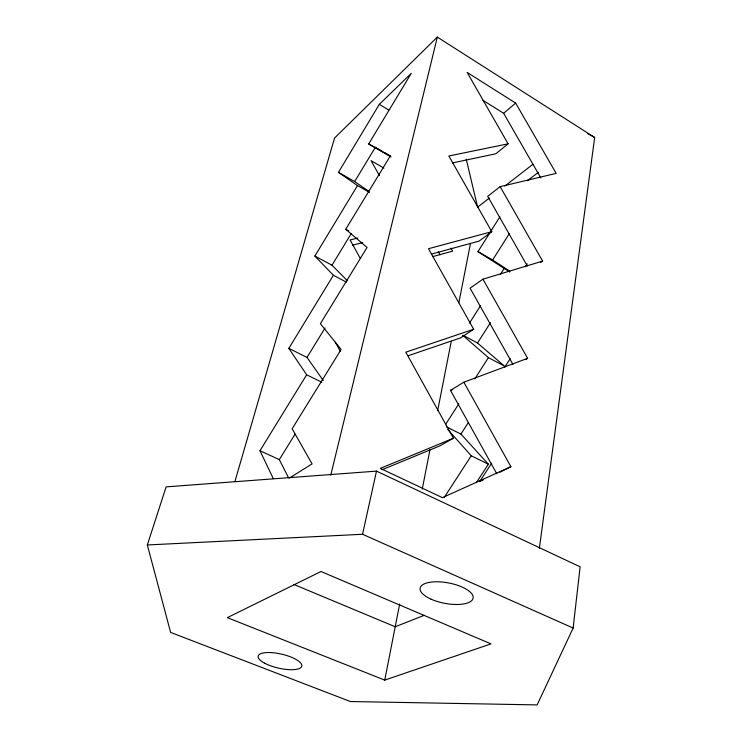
<?xml version="1.0" encoding="UTF-8"?>
<svg xmlns="http://www.w3.org/2000/svg" width="742" height="742" viewBox="0 0 742 742"><rect width="100%" height="100%" fill="white"/><g stroke="black" fill="none" stroke-linecap="round" stroke-linejoin="round"><path stroke-width="1.11" d="M573.139 628.047L580.123 566.814L376.5 471.124L166.115 486.873L147.324 544.971L170.632 632.416L350.409 701.533L537.143 704.9L573.139 628.047L362.55 534.277L147.324 544.971M539.36 548.347L594.676 137.474L437.326 37.1L334.531 138.077L234.945 481.428M384.736 680.108L490.991 643.88L320.998 571.498L227.34 617.65L384.736 680.108L399.678 604.016M422.235 489.173L430.045 449.374M437.641 410.716L451.266 341.357M458.862 302.69L470.474 243.562M362.55 534.277L376.5 471.124M330.774 475.103L437.326 37.1M369.544 192.401L357.496 185.565L338.454 172.348L379.32 104.353L411.281 73.319L368.672 143.976L391.136 156.924M368.876 191.343L354.657 181.558L375.35 147.315M346.468 282.201L333.399 275.254L314.858 256.046L357.496 185.565M289.538 477.978L312.076 463.898L292.144 428.793L341.135 349.482L320.386 323.697L367.049 247.466L345.753 229.269L390.301 155.922L368.672 143.976M347.432 280.773L331.999 265.209L351.179 233.674M321.861 382.278L306.65 374.803L288.833 348.369L333.399 275.254M323.308 380.572L307.012 357.431L325.042 328.01M273.334 478.683L259.969 450.737L306.65 374.803M288.61 477.894L279.326 459.604L295.056 434.172M509.754 271.98L477.978 251.649L499.904 216.803M477.978 251.649L492.642 259.988L509.309 233.628M469.482 323.095L480.575 305.621M500.293 274.54L503.994 268.715M525.345 266.712L527.191 263.809M462.934 335.495L488.431 357.625L504.625 366.233L477.514 343.008L490.434 322.751M445.868 424.034L458.816 403.824M474.861 378.8L488.431 357.625M476.475 482.476L488.384 464.195L460.912 434.07L468.406 422.448M504.514 367.494L510.153 358.738M444.235 497.446L471.244 455.764L447.676 429.368M479.666 481.604L491.677 463.184M483.005 100.365L503.632 113.266L515.653 103.092L556.166 173.387L500.145 186.641L487.707 196.324L527.321 265.988M515.653 103.092L467.163 72.447L508.094 143.827L495.869 153.77L452.397 162.943M477.616 207.176L489.405 198.031M504.829 186.075L532.942 164.27M527.358 180.751L538.386 172.32M508.094 143.827L448.836 155.996L491.779 231.69L479.119 241.076L431.547 254.079M500.145 186.641L542.625 261.119L482.959 279.168L470.085 288.193L512.954 364.424M540.76 262.38L542.625 261.119M491.779 231.69L428.496 248.709L473.665 329.262L460.55 337.888L408.23 355.715M496.815 473.786L450.487 390.366L463.833 382.204L527.618 358.34L482.959 279.168M525.688 359.499L527.618 358.34M473.665 329.262L405.8 352.172L453.427 438.244L439.839 445.868L382.047 469.769M499.839 472.264L510.895 466.699L463.833 382.204M510.895 466.699L442.399 497.65L380.312 468.378L453.427 438.244M480.018 481.391L483.163 479.963M424.322 615.285L395.208 626.758L293.684 584.381M450.487 390.366L452.639 389.559M432.558 256.649L452.629 251.13L450.941 248.116M352.645 245.157L362.736 242.606M357.811 238.043L350.085 239.963L360.139 258.123M259.969 450.737L279.326 459.604M471.244 455.764L488.384 464.195M288.833 348.369L307.012 357.431M446.665 426.975L460.912 434.07M314.858 256.046L331.999 265.209M463.045 335.273L477.514 343.008M345.753 229.269L348.684 230.883M587.599 133.551L594.676 137.474M338.454 172.348L354.657 181.558M383.92 168.1L371.065 160.662L379.468 175.668M375.239 147.315L382.195 151.387M384.189 152.546L390.153 156.033M379.32 104.353L388.808 110.057M492.642 259.988L509.81 271.192M503.632 113.266L540.751 177.848M438.364 251.807L440.062 254.831M335.31 342.164L340.272 351.235M466.236 159.14L477.69 207.472M264.681 663.2A22.381 7.16 13 0 0 301.169 667.308A22.381 7.16 13 0 0 274.132 652.849A22.381 7.16 13 0 0 264.681 663.2M431.056 599.174A26.962 10.379 10.7 0 0 473.044 598.469A26.962 10.379 10.7 0 0 435.777 581.784A26.962 10.379 10.7 0 0 431.056 599.174"/></g></svg>
